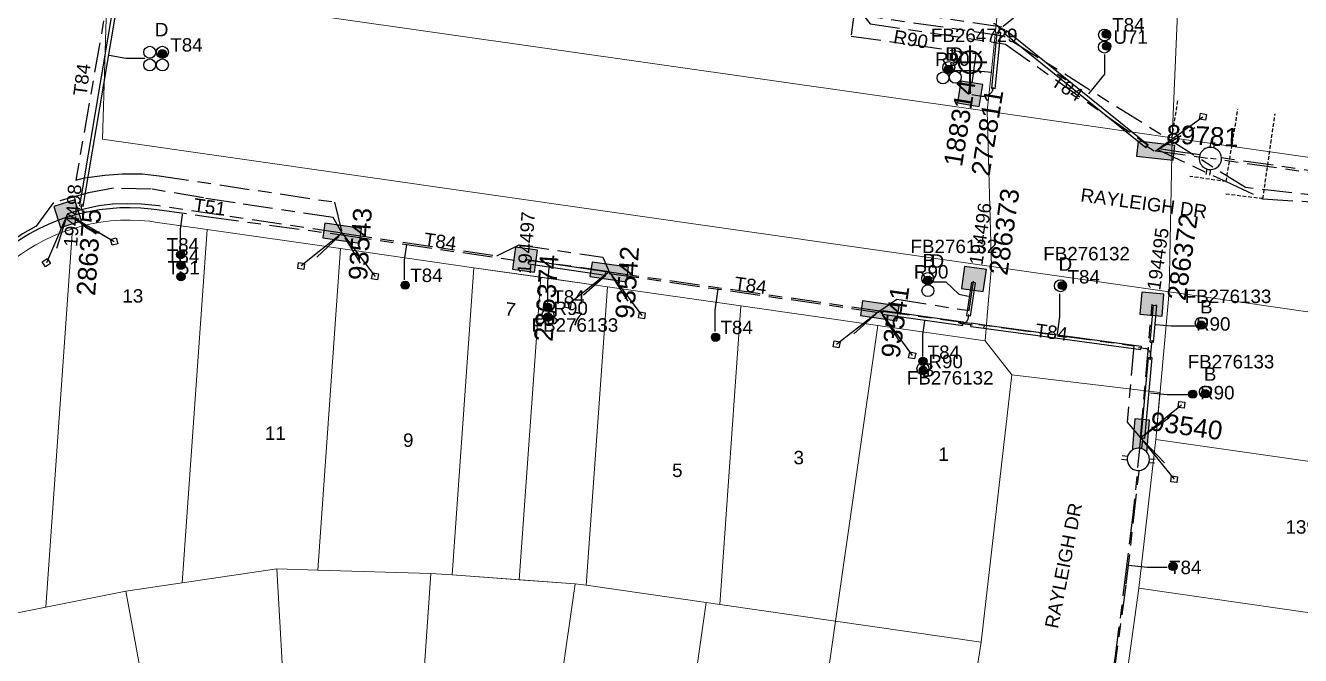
# Model space of a CAD drawing. Header units: metres. Extents: x 282960 to 285195, y 6134329 to 6136665.
# Drawn here: x 283558 to 283728.7, y 6135988 to 6136072.5 of the extents above; entities that cross this region are included whole.
import ezdxf
from ezdxf.enums import TextEntityAlignment as Align

# ---------------------------------------------------------------- set-up
doc = ezdxf.new("R2010")
doc.units = ezdxf.units.M
doc.linetypes.add('Cable Exist UG', pattern=[8.2, 4, -1.2, 1.8, -1.2])
doc.linetypes.add('DASHED', pattern=[0.75, 0.5, -0.25])
doc.layers.get('0').update_dxf_attribs({"color": 6})
doc.layers.add('Cadastre Land Parcels_SP_EXT', color=9, linetype='Continuous', lineweight=5)
doc.layers.add('Cadastre Roads_SP_EXT', color=9, linetype='Continuous', lineweight=5)
for name, color, linetype in [('Duct_SP_EXT', 7, 'Continuous'), ('Equip_LV_EXT', 7, 'Continuous'), ('Equip_SP_SL_EXT', 7, 'Continuous'), ('Mains_HV_EXT', 7, 'Continuous'), ('Mains_LV_EXT', 7, 'Continuous'), ('Mains_LV_SL_EXT', 7, 'Continuous'), ('Services_SP_EXT', 7, 'Continuous'), ('SupportsUG_SP_LV_EXT', 7, 'Continuous'), ('SupportsUG_SP_LV_SL_EXT', 7, 'Continuous'), ('Trench_SP_EXT', 7, 'Continuous')]:
    doc.layers.add(name, color=color, linetype=linetype)
doc.layers.add('UNKNOWN_FEATURES', color=1, linetype='DASHED', plot=False)
doc.styles.add('COLUMN_LABEL', font='arial.ttf')
doc.styles.add('iecARIAL', font='arial.ttf', dxfattribs={"height": 2})
doc.styles.add('POLE_LABEL', font='arial.ttf')
doc.styles.get("Standard").update_dxf_attribs({"font": 'arial.ttf'})

# ---------------------------------------------------------------- blocks, each defined once
blk = doc.blocks.new('COLUMN_EXT')
blk.add_hatch(color=256).paths.add_polyline_path([(-1.49, 1.48), (-1.49, -1.49), (1.48, -1.49), (1.48, 1.48)])
blk.add_lwpolyline([(-1.49, -1.49), (1.48, -1.49), (1.48, 1.48), (-1.49, 1.48)], close=True)
for tag, height, style, flags, p in [('ASSET_NUM', 2.5, 'COLUMN_LABEL', 8, (2, 2)), ('STRUCTURE_PLANT_NUMBER', 0.2, 'POLE_LABEL', 9, (1.81, 0.03)), ('STREET_CODE', 0.2, 'COLUMN_LABEL', 9, (1.81, -0.2))]:
    blk.add_attdef(tag, text='', height=height, dxfattribs=dict(style=style, flags=flags)).set_placement(p, align=Align.MIDDLE_LEFT)
at = {"flags": 9}
for tag, p in [('COLUMN_TYPE', (1.81, -0.4)), ('OWNED_BY', (1.81, -0.6)), ('STATE', (1.81, -0.8)), ('USAGE', (1.81, -1)), ('STREETNAME', (1.81, -1.6)), ('SUBURB', (1.81, -1.8)), ('LEGEND', (1.81, -1.2)), ('LOCATION', (1.81, -1.4)), ('NOTES', (1.81, -2))]:
    blk.add_attdef(tag, text='', height=0.2, dxfattribs=at).set_placement(p, align=Align.MIDDLE_LEFT)
at = {"flags": 1}
blk.add_attdef('Z', (1.81, -2.35), '', height=0.2, dxfattribs=at)
blk = doc.blocks.new('PILLAR_EXT')
blk.add_hatch(color=256).paths.add_polyline_path([(-2.475, 0.99), (-2.475, -0.99), (2.475, -0.99), (2.475, 0.99)])
blk.add_lwpolyline([(-2.475, -0.99), (2.475, -0.99), (2.475, 0.99), (-2.475, 0.99)], close=True)
at = {"style": 'iecARIAL', "flags": 8}
blk.add_attdef('ASSET_NUM', (1.5, 3.5), '', height=2.5, dxfattribs=at)
for tag, p, flags in [('OWNED_BY', (0, -0.2), 9), ('STATE', (0, -0.4), 9), ('SUPPORT_TYPE', (0, -0.6), 9), ('STREETNAME', (0, -1.8), 9), ('USAGE', (0, -0.8), 9), ('LEGEND', (0, -1), 9), ('LOCATION', (0, -1.2), 9), ('NOTES', (0, -1.4), 9), ('PARENT', (0, -1.6), 9), ('SUBURB', (0, -2), 1)]:
    blk.add_attdef(tag, p, '', height=0.2, dxfattribs=dict(flags=flags))
blk = doc.blocks.new('DUCT_EXT')
blk.add_circle((0, 0.8), 0.8)
at = {"flags": 1}
blk.add_attdef('Z', (0, 0), '', height=0.2, dxfattribs=at)
at = {"flags": 9}
for tag, p in [('DUCT_CODE', (0, 0)), ('XSECT_TYPE', (0, -0.2)), ('STATE', (0, -0.6)), ('FB_REFERENCE', (0, -0.4)), ('NOTES', (0, -0.8))]:
    blk.add_attdef(tag, text='', height=0.2, dxfattribs=at).set_placement(p, align=Align.MIDDLE_LEFT)
blk = doc.blocks.new('SL_LANTERN_EXT')
at = {"lineweight": 40}
for p, q in [((-1.46, 5.68), (-1.06, 5.28)), ((0, 1.97), (0, 6.47)), ((1.46, 5.68), (1.06, 5.28)), ((-2.25, 4.22), (2.25, 4.22)), ((-1.46, 2.76), (-1.06, 3.16)), ((0, 0), (0, 2.72)), ((1.46, 2.76), (1.06, 3.16))]:
    blk.add_line(p, q, dxfattribs=at)
blk.add_circle((0, 4.22), 1.5, dxfattribs=at)
at = {"style": 'iecARIAL', "flags": 8}
blk.add_attdef('ASSET_NUM', (1.5, 1.5), '', height=2.5, dxfattribs=at)
for tag, p, height, flags in [('OPERATING_VOLTAGE', (0.98, -1.65), 0.2, 9), ('ORIENTATION', (0.98, -1.85), 0.2, 9), ('CONSTRUCTED_VOLTAGE', (0.98, -0.65), 0.2, 9), ('CONTROL_TYPE', (0.98, -0.85), 0.2, 9), ('LANTERN_PURPOSE', (0.98, -1.05), 0.2, 9), ('LANTERN_TYPE', (0.98, -1.25), 0.2, 9), ('NO_PHASES', (0.98, -1.45), 0.2, 9), ('LNUMBER', (2.18, -3.25), 2.5, 8), ('OWNED_BY', (0.98, -2.05), 0.2, 9), ('STATE', (0.98, -2.25), 0.2, 9), ('USAGE', (0.98, -2.45), 0.2, 9), ('CEXIST', (0.98, -2.65), 0.2, 9), ('CNEW', (0.98, -2.85), 0.2, 9), ('CNUMBER', (0.98, -3.05), 0.2, 9), ('CREMOVE', (0.98, -3.25), 0.2, 9), ('CREPLACE', (0.98, -3.45), 0.2, 9), ('LKINGHEIGHT', (0.98, -3.65), 0.2, 9), ('LBRACKET', (0.98, -3.85), 0.2, 9), ('LBRACKETVOCAB', (0.98, -4.05), 0.2, 9), ('LCATEGORY', (0.98, -4.25), 0.2, 9), ('LCHARGE1', (0.98, -4.45), 0.2, 9), ('LCHARGE1PERCENT', (0.98, -4.65), 0.2, 9), ('LCHARGE2', (0.98, -4.85), 0.2, 9), ('LCHARGE2PERCENT', (0.98, -5.05), 0.2, 9), ('LCHARGE3', (0.98, -5.25), 0.2, 9), ('LCHARGE3PERCENT', (0.98, -5.45), 0.2, 9), ('LEXIST', (0.98, -5.65), 0.2, 9), ('LLAMP', (0.98, -5.85), 0.2, 9), ('LLAMPVOCAB', (0.98, -6.05), 0.2, 9), ('LMAST', (0.98, -6.25), 0.2, 9), ('LMASTVOCAB', (0.98, -6.45), 0.2, 9), ('LNEW', (0.98, -6.65), 0.2, 9), ('LANTNUMBER', (0.98, -6.85), 0.2, 9), ('LOUTREACH', (0.98, -7.25), 0.2, 9), ('LOUTREACHVOCAB', (0.98, -7.45), 0.2, 9), ('LRATECODE', (0.98, -7.65), 0.2, 9), ('LREMOVE', (0.98, -7.85), 0.2, 9), ('LREPLACE', (0.98, -8.05), 0.2, 9), ('LTYPE', (0.98, -8.25), 0.2, 9), ('LTYPEVOCAB', (0.98, -8.45), 0.2, 9), ('LEGEND', (0.98, -8.65), 0.2, 9), ('STREETNAME', (0.98, -9.25), 0.2, 9), ('SUBURB', (0.98, -9.45), 0.2, 1), ('LOCATION', (0.98, -8.85), 0.2, 9), ('NOTES', (0.98, -9.05), 0.2, 9)]:
    blk.add_attdef(tag, p, '', height=height, dxfattribs=dict(flags=flags))
blk = doc.blocks.new('CCP_EXT')
at = {"flags": 9}
for tag, p in [('STATE', (0, -1.8)), ('LIFE_SUPPORT', (0, -1.6)), ('NOTES', (0, -2))]:
    blk.add_attdef(tag, text='', height=0.2, dxfattribs=at).set_placement(p, align=Align.MIDDLE_LEFT)
blk.add_wipeout([(0, 0.57), (0.57, 0), (0, -0.57), (-0.57, 0)])
blk.add_lwpolyline([(-0.57, 0), (0, 0.57), (0.57, 0), (0, -0.57), (-0.57, 0)])
at = {"flags": 1}
blk.add_attdef('Z', (0, 0), '', height=0.2, dxfattribs=at)
at = {"flags": 9}
for tag, p in [('CCP_TYPE', (0, 0)), ('CONSTRUCTED_VOLTAGE', (0, -0.2)), ('OPERATING_VOLTAGE', (0, -0.6)), ('ORIENTATION', (0, -0.8)), ('OWNED_BY', (0, -1)), ('NO_PHASES', (0, -0.4)), ('USAGE', (0, -1.2)), ('LEGEND', (0, -1.4))]:
    blk.add_attdef(tag, text='', height=0.2, dxfattribs=at).set_placement(p, align=Align.MIDDLE_LEFT)
blk = doc.blocks.new('LV_UG_LINKS_OPEN_EXT')
for p, q in [((-0.25, 1.47), (-0.25, 2.22)), ((0.25, 1.47), (0.25, 2.22)), ((-0.25, -1.47), (-0.25, -2.22)), ((0.25, -1.47), (0.25, -2.22))]:
    blk.add_line(p, q)
at = {"flags": 9}
for tag, p in [('ACTUAL_STATUS', (0, 0)), ('CONSTRUCTED_VOLTAGE', (0, -0.2)), ('OPERATING_VOLTAGE', (0, -0.6)), ('ORIENTATION', (0, -0.8)), ('STATE', (0, -1)), ('SWITCH_TYPE', (0, -1.2)), ('NO_PHASES', (0, -0.4)), ('USAGE', (0, -1.4)), ('NOTES', (0, -1.6))]:
    blk.add_attdef(tag, text='', height=0.2, dxfattribs=at).set_placement(p, align=Align.MIDDLE_LEFT)
at = {"flags": 1}
blk.add_attdef('Z', (0, 0), '', height=0.2, dxfattribs=at)
blk.add_wipeout([(-0.25, 1.47), (-0.43, 1.43), (-0.61, 1.36), (-0.77, 1.28), (-0.93, 1.17), (-1.07, 1.05), (-1.19, 0.9), (-1.29, 0.75), (-1.38, 0.58), (-1.44, 0.4), (-1.48, 0.22), (-1.49, 0.03), (-1.49, -0.16), (-1.45, -0.34), (-1.4, -0.52), (-1.32, -0.69), (-1.23, -0.85), (-1.11, -1), (-0.98, -1.13), (-0.83, -1.24), (-0.66, -1.34), (-0.49, -1.41), (-0.31, -1.46), (-0.13, -1.49), (0.06, -1.49), (0.25, -1.47), (0.43, -1.43), (0.61, -1.36), (0.77, -1.28), (0.93, -1.17), (1.07, -1.05), (1.19, -0.9), (1.29, -0.75), (1.38, -0.58), (1.44, -0.4), (1.48, -0.22), (1.49, -0.03), (1.49, 0.16), (1.45, 0.34), (1.4, 0.52), (1.32, 0.69), (1.23, 0.85), (1.11, 1), (0.98, 1.13), (0.83, 1.24), (0.66, 1.34), (0.49, 1.41), (0.31, 1.46), (0.13, 1.49), (-0.06, 1.49)])
blk.add_lwpolyline([(0, -1.49, 1), (0, 1.49, 1)], format="xyb", close=True)
blk = doc.blocks.new('CABLE_LARGE_EXT')
h = blk.add_hatch(color=256)
edge = h.paths.add_edge_path()
edge.add_arc((0, 0.55), 0.55, 0, 360)
blk.add_circle((0, 0.55), 0.55)
at = {"flags": 1}
blk.add_attdef('Z', (0, 0), '', height=0.2, dxfattribs=at)
at = {"flags": 9}
for tag, p in [('COND_CODE', (0, 0)), ('STATE', (0, -0.4)), ('XSECT_SIZE', (0, -0.6)), ('FB_REFERENCE', (0, -0.2)), ('NOTES', (0, -0.8))]:
    blk.add_attdef(tag, text='', height=0.2, dxfattribs=at).set_placement(p, align=Align.MIDDLE_LEFT)

msp = doc.modelspace()

# ---------------------------------------------------------------- linework, layer by layer
at = {"layer": 'Cadastre Land Parcels_SP_EXT', "linetype": 'Continuous'}
for points in [[(283686.76, 6136060.96), (283568.93, 6136077.81), (283568.29, 6136057.24), (283687.33, 6136040.16), (283686.76, 6136060.96)], [(283686.76, 6136060.96), (283568.93, 6136077.81), (283568.29, 6136057.24), (283687.33, 6136040.16), (283686.76, 6136060.96)], [(283686.76, 6136060.96), (283568.93, 6136077.81), (283568.29, 6136057.24), (283687.33, 6136040.16), (283686.76, 6136060.96)], [(283686.76, 6136060.96), (283568.93, 6136077.81), (283568.29, 6136057.24), (283687.33, 6136040.16), (283686.76, 6136060.96)], [(283748.15, 6136052.19), (283751.33, 6136075.25), (283712.41, 6136077.33), (283711.52, 6136057.42), (283748.15, 6136052.19)], [(283787.72, 6136036.03), (283787.72, 6136036.09), (283788.74, 6136046.38), (283748.15, 6136052.19), (283711.52, 6136057.42), (283711.13, 6136036.75), (283748.92, 6136031.33), (283786.71, 6136025.9), (283787.72, 6136036.03)], [(283787.72, 6136036.03), (283787.72, 6136036.09), (283788.74, 6136046.38), (283748.15, 6136052.19), (283711.52, 6136057.42), (283711.13, 6136036.75), (283748.92, 6136031.33), (283786.71, 6136025.9), (283787.72, 6136036.03)], [(283787.72, 6136036.03), (283787.72, 6136036.09), (283788.74, 6136046.38), (283748.15, 6136052.19), (283711.52, 6136057.42), (283711.13, 6136036.75), (283748.92, 6136031.33), (283786.71, 6136025.9), (283787.72, 6136036.03)], [(283787.72, 6136036.03), (283787.72, 6136036.09), (283788.74, 6136046.38), (283748.15, 6136052.19), (283711.52, 6136057.42), (283711.13, 6136036.75), (283748.92, 6136031.33), (283786.71, 6136025.9), (283787.72, 6136036.03)], [(283582.3, 6136045.12), (283575.34, 6136046.12), (283574.61, 6136046.22), (283573.3, 6136046.33), (283571.99, 6136046.37), (283570.69, 6136046.35), (283569.38, 6136046.26), (283568.08, 6136046.1), (283566.79, 6136045.87), (283565.51, 6136045.58), (283564.26, 6136045.21), (283560.68, 6135994.51), (283571.43, 6135996.63), (283578.96, 6135997.76), (283582.3, 6136045.12)], [(283560.68, 6135994.51), (283564.26, 6136045.21), (283564.16, 6136045.18), (283562.92, 6136044.75), (283561.71, 6136044.26), (283560.52, 6136043.7), (283559.37, 6136043.08), (283558.25, 6136042.4), (283557.17, 6136041.66), (283556.13, 6136040.87), (283553.33, 6136038.5), (283551.46, 6136037.07), (283549.51, 6136035.74), (283547.49, 6136034.52), (283545.42, 6136033.4), (283545.37, 6136033.38), (283542.41, 6135991.31), (283551.24, 6135992.64), (283560.68, 6135994.51)], [(283600.16, 6136042.56), (283582.3, 6136045.12), (283578.96, 6135997.76), (283591.64, 6135999.65), (283597.13, 6135999.48), (283600.16, 6136042.56)], [(283618.03, 6136040), (283600.16, 6136042.56), (283597.13, 6135999.48), (283612.26, 6135999.03), (283615.13, 6135998.83), (283618.03, 6136040)], [(283626.97, 6136038.72), (283618.03, 6136040), (283615.13, 6135998.83), (283624.11, 6135998.18), (283626.97, 6136038.72)], [(283635.9, 6136037.44), (283626.97, 6136038.72), (283624.11, 6135998.18), (283631.57, 6135997.64), (283633.08, 6135997.43), (283635.9, 6136037.44)], [(283650.95, 6135994.86), (283653.76, 6136034.88), (283635.9, 6136037.44), (283633.08, 6135997.43), (283649.14, 6135995.12), (283650.95, 6135994.86)], [(283748.92, 6136031.33), (283711.14, 6136036.75), (283709.35, 6136016.98), (283746.54, 6136011.65), (283748.92, 6136031.33)], [(283672.14, 6136032.24), (283653.76, 6136034.88), (283650.95, 6135994.86), (283666.47, 6135992.64), (283672.14, 6136032.24)], [(283690.09, 6136025.62), (283686.49, 6136030.18), (283672.14, 6136032.24), (283666.47, 6135992.64), (283685.96, 6135989.83), (283690.09, 6136025.62)], [(283707.08, 6135997.03), (283743.91, 6135991.74), (283746.54, 6136011.65), (283709.35, 6136016.98), (283707.08, 6135997.03)], [(283593.88, 6135960.13), (283591.64, 6135999.65), (283578.96, 6135997.76), (283571.43, 6135996.63), (283578.45, 6135958.28), (283584.92, 6135959.29), (283591.43, 6135959.96), (283593.88, 6135960.13)], [(283609.58, 6135960.03), (283612.26, 6135999.03), (283597.13, 6135999.48), (283591.64, 6135999.65), (283593.88, 6135960.13), (283600.43, 6135960.32), (283606.97, 6135960.18), (283609.58, 6135960.03)], [(283609.58, 6135960.03), (283616.09, 6135959.41), (283618.72, 6135959.06), (283625.9, 6135958.03), (283631.57, 6135997.64), (283615.13, 6135998.83), (283612.26, 6135999.03), (283609.58, 6135960.03)], [(283578.45, 6135958.28), (283571.43, 6135996.63), (283560.68, 6135994.51), (283551.24, 6135992.64), (283563.28, 6135954.51), (283569.57, 6135956.32), (283575.95, 6135957.8), (283578.45, 6135958.28)], [(283649.14, 6135995.12), (283633.08, 6135997.43), (283631.57, 6135997.64), (283625.9, 6135958.03), (283643.47, 6135955.51), (283649.14, 6135995.12)], [(283741.03, 6135971.74), (283743.91, 6135991.74), (283707.08, 6135997.03), (283704.33, 6135977), (283741.03, 6135971.74)], [(283650.95, 6135994.86), (283649.14, 6135995.12), (283643.47, 6135955.51), (283660.8, 6135953.03), (283666.47, 6135992.64), (283650.95, 6135994.86)], [(283685.96, 6135989.83), (283666.47, 6135992.64), (283660.8, 6135953.03), (283675.54, 6135950.91), (283680.3, 6135954.26), (283680.83, 6135957.1), (283685.96, 6135989.83)]]:
    msp.add_lwpolyline(points, close=True, dxfattribs=at)
at = {"layer": 'Cadastre Roads_SP_EXT', "linetype": 'Continuous'}
for points in [[(283711.52, 6136057.42), (283686.76, 6136060.96), (283687.33, 6136040.16), (283711.13, 6136036.75), (283711.52, 6136057.42)], [(283700.52, 6135953.62), (283701.07, 6135956.75), (283704.33, 6135977), (283707.08, 6135997.03), (283709.35, 6136016.99), (283709.91, 6136023.25), (283690.09, 6136025.62), (283685.96, 6135989.83), (283680.83, 6135957.1), (283680.3, 6135954.26), (283689.17, 6135952.15), (283690.01, 6135951.95), (283699.71, 6135949.63), (283700.52, 6135953.62)]]:
    msp.add_lwpolyline(points, close=True, dxfattribs=at)
at = {"layer": 'Duct_SP_EXT'}
for p, q in [((283565.5, 6136049.88), (283571.88, 6136087.78)), ((283565.98, 6136049.8), (283572.36, 6136087.7)), ((283689.34, 6136071.74), (283689.19, 6136071.55)), ((283708.32, 6136056.43), (283689.34, 6136071.74)), ((283687.37, 6136064.03), (283688.1, 6136071.55)), ((283687.84, 6136063.98), (283688.58, 6136071.51)), ((283688.1, 6136071.55), (283688.34, 6136071.53)), ((283688.58, 6136071.51), (283688.34, 6136071.53)), ((283689.04, 6136071.37), (283689.19, 6136071.55)), ((283708.02, 6136056.06), (283689.04, 6136071.37)), ((283687.37, 6136064.03), (283687.6, 6136064.01)), ((283687.84, 6136063.98), (283687.6, 6136064.01)), ((283708.32, 6136056.43), (283708.17, 6136056.24)), ((283708.02, 6136056.06), (283708.17, 6136056.24)), ((283565.24, 6136048.29), (283565.5, 6136049.88)), ((283565.5, 6136049.88), (283565.74, 6136049.84)), ((283565.71, 6136048.21), (283565.98, 6136049.8)), ((283565.98, 6136049.8), (283565.74, 6136049.84)), ((283565.24, 6136048.29), (283565.47, 6136048.25)), ((283565.71, 6136048.21), (283565.47, 6136048.25)), ((283625.39, 6136041.01), (283625.35, 6136040.77)), ((283625.39, 6136041.01), (283635.71, 6136039.48)), ((283625.32, 6136040.53), (283625.35, 6136040.77)), ((283625.32, 6136040.53), (283635.64, 6136039.01)), ((283635.64, 6136039.01), (283635.67, 6136039.25)), ((283635.71, 6136039.48), (283635.67, 6136039.25)), ((283684.67, 6136038.05), (283684, 6136033.59)), ((283685.14, 6136037.98), (283684.47, 6136033.51)), ((283684.67, 6136038.05), (283684.91, 6136038.01)), ((283685.14, 6136037.98), (283684.91, 6136038.01)), ((283672.82, 6136034.27), (283672.78, 6136034.03)), ((283672.82, 6136034.27), (283683.56, 6136032.74)), ((283708.58, 6136030.02), (283709.03, 6136034.96)), ((283709.03, 6136034.96), (283709.26, 6136034.94)), ((283709.06, 6136029.98), (283709.5, 6136034.92)), ((283709.5, 6136034.92), (283709.26, 6136034.94)), ((283672.75, 6136033.79), (283672.78, 6136034.03)), ((283672.75, 6136033.79), (283683.49, 6136032.27)), ((283683.49, 6136032.27), (283683.52, 6136032.51)), ((283683.56, 6136032.74), (283683.52, 6136032.51)), ((283684, 6136033.59), (283684.24, 6136033.55)), ((283684.47, 6136033.51), (283684.24, 6136033.55)), ((283684.63, 6136032.59), (283684.59, 6136032.36)), ((283684.63, 6136032.59), (283686.4, 6136032.35)), ((283684.56, 6136032.12), (283684.59, 6136032.36)), ((283684.56, 6136032.12), (283686.34, 6136031.88)), ((283686.34, 6136031.88), (283686.37, 6136032.11)), ((283686.34, 6136031.88), (283707.34, 6136029.02)), ((283686.4, 6136032.35), (283686.37, 6136032.11)), ((283686.4, 6136032.35), (283707.41, 6136029.49)), ((283707.34, 6136029.02), (283707.38, 6136029.26)), ((283707.41, 6136029.49), (283707.38, 6136029.26)), ((283708.58, 6136030.02), (283708.82, 6136030)), ((283709.06, 6136029.98), (283708.82, 6136030)), ((283707.41, 6136017.16), (283708.39, 6136027.96)), ((283707.89, 6136017.12), (283708.87, 6136027.92)), ((283708.39, 6136027.96), (283708.63, 6136027.94)), ((283708.87, 6136027.92), (283708.63, 6136027.94)), ((283707.41, 6136017.16), (283707.65, 6136017.14)), ((283707.89, 6136017.12), (283707.65, 6136017.14))]:
    msp.add_line(p, q, dxfattribs=at)
for points in [[(283573.96, 6136068.04), (283571.42, 6136068.04), (283569.19, 6136068.42)], [(283702.48, 6136068.59), (283702.48, 6136065.95), (283700.35, 6136063.31)], [(283682.17, 6136066.42), (283684.95, 6136066.42), (283687.39, 6136066.2)], [(283578.73, 6136042.41), (283578.73, 6136045.17), (283579.01, 6136047.1), (283579.02, 6136047.17)], [(283608.72, 6136038.38), (283608.72, 6136041.03), (283609.03, 6136043.12)], [(283627.92, 6136035.33), (283627.92, 6136038.06), (283628.11, 6136039.96)], [(283679.53, 6136038.12), (283681.23, 6136038.12), (283682.99, 6136036.45), (283684.28, 6136036.19)], [(283650.33, 6136031.43), (283650.33, 6136034.32), (283650.73, 6136037.13)], [(283696.47, 6136036.48), (283696.47, 6136033.42), (283696.14, 6136031.13)], [(283714.63, 6136032.14), (283713.75, 6136032.14), (283711.41, 6136032.14), (283709.37, 6136032.33)], [(283710.87, 6135999.8), (283708.19, 6135999.8), (283705.69, 6136000.08)]]:
    msp.add_lwpolyline(points, dxfattribs=at)
at = {"layer": 'Mains_LV_EXT', "linetype": 'Cable Exist UG'}
for points in [[(283695.14, 6136113.3), (283694.34, 6136076.75), (283688.79, 6136072.22), (283669.09, 6136075.18)], [(283669.09, 6136075.18), (283671.08, 6136072.7), (283689.24, 6136069.97), (283709.32, 6136055.68)]]:
    msp.add_lwpolyline(points, dxfattribs=at)
at = {"layer": 'Mains_LV_SL_EXT', "linetype": 'Cable Exist UG'}
for points in [[(283669.09, 6136075.18), (283668.55, 6136071.04), (283685.26, 6136068.69), (283684.49, 6136063.31)], [(283636.16, 6136039.44), (283624.87, 6136041.08)], [(283672.38, 6136034.23), (283674.65, 6136035.76), (283684.34, 6136034.25), (283684.98, 6136038.48)], [(283707.32, 6136017.2), (283708.84, 6136035.1)]]:
    msp.add_lwpolyline(points, dxfattribs=at)
at = {"layer": 'Trench_SP_EXT', "linetype": 'Cable Exist UG'}
for points in [[(283689.34, 6136071.43), (283688.69, 6136072.02), (283688.69, 6136072.02, 0.095918), (283687.6, 6136072.73)], [(283688.32, 6136071.34), (283688.39, 6136071.8), (283688.39, 6136071.8, 0.276762), (283688.18, 6136072.43)], [(283684.69, 6136063.22), (283686.03, 6136063), (283686.03, 6136063, 0.287118), (283687.5, 6136063.71), (283687.5, 6136063.71), (283687.63, 6136064.21)], [(283709.75, 6136055.96), (283712.97, 6136055.5), (283747.91, 6136050.5), (283748.72, 6136050.39), (283748.72, 6136050.39), (283788.5, 6136044.7), (283788.5, 6136044.7, 0.230128), (283790.66, 6136045.37), (283790.66, 6136045.37), (283790.97, 6136047.59)], [(283565.53, 6136048.58), (283565.43, 6136048.02), (283565.43, 6136048.02, 0.523456), (283566.15, 6136047.47), (283566.15, 6136047.47), (283566.5, 6136047.55)], [(283684.27, 6136033.74), (283684.17, 6136033.06), (283684.17, 6136033.06, -0.397897), (283683.22, 6136032.55), (283683.22, 6136032.55), (283682.87, 6136032.6)], [(283707.01, 6136029.31), (283708.01, 6136029.16), (283708.01, 6136029.16, -0.374568), (283708.66, 6136028.23), (283708.66, 6136028.23), (283708.61, 6136027.69)]]:
    msp.add_lwpolyline(points, format="xyb", dxfattribs=at)
for points in [[(283708, 6136056.38), (283709.13, 6136055.67)], [(283709.57, 6136055.83), (283718.76, 6136051.54), (283723.7, 6136049.24), (283738.66, 6136048.24), (283761.26, 6136044.96), (283772.8, 6136040.88), (283785.12, 6136032.79), (283802.97, 6136024.74)], [(283562.16, 6136042.62), (283563.62, 6136047.23)], [(283567.43, 6136044.51), (283563.62, 6136047.23)], [(283563.79, 6136046.85), (283565.09, 6136047.22), (283566.07, 6136047.45)], [(283597.01, 6136041.42), (283600.39, 6136044.61)], [(283600.31, 6136044.4), (283624.86, 6136040.79)], [(283602.86, 6136040.59), (283600.39, 6136044.61)], [(283632.7, 6136036.34), (283636.16, 6136039.44)], [(283638.69, 6136035.52), (283636.16, 6136039.44)], [(283668.91, 6136031.15), (283672.38, 6136034.23)], [(283674.93, 6136030.32), (283672.38, 6136034.23)], [(283683.1, 6136032.57), (283684.79, 6136032.33)], [(283708.61, 6136027.67), (283708.84, 6136030.27)], [(283711.11, 6136019.84), (283707.32, 6136017.2)], [(283710.5, 6136013.83), (283707.32, 6136017.2)], [(283702.65, 6135977.23), (283705.4, 6135997.58), (283707.6, 6136016.99)]]:
    msp.add_lwpolyline(points, dxfattribs=at)
at = {"layer": 'UNKNOWN_FEATURES'}
for points in [[(283711.52, 6136057.42), (283712.32, 6136062.52)], [(283718.76, 6136051.54), (283720.34, 6136061.21)], [(283723.7, 6136049.24), (283725.32, 6136060.62)], [(283718.76, 6136051.54), (283713.9, 6136052.23)], [(283723.7, 6136049.24), (283718.68, 6136049.86)]]:
    msp.add_lwpolyline(points, dxfattribs=at)

# ---------------------------------------------------------------- block references
at = {"layer": 'Duct_SP_EXT'}
for name, p in [('DUCT_EXT', (283702.48, 6136070.39)), ('CABLE_LARGE_EXT', (283702.73, 6136070.75)), ('DUCT_EXT', (283702.47, 6136068.77)), ('CABLE_LARGE_EXT', (283702.77, 6136069.14)), ('DUCT_EXT', (283574.61, 6136068.07)), ('DUCT_EXT', (283576.31, 6136068.07)), ('CABLE_LARGE_EXT', (283576.3, 6136068.12)), ('DUCT_EXT', (283574.61, 6136066.37)), ('DUCT_EXT', (283576.31, 6136066.37)), ('DUCT_EXT', (283681.63, 6136066.03)), ('CABLE_LARGE_EXT', (283681.62, 6136066.05)), ('DUCT_EXT', (283680.85, 6136064.63)), ('DUCT_EXT', (283682.5, 6136064.72)), ('CABLE_LARGE_EXT', (283578.76, 6136041.2)), ('CABLE_LARGE_EXT', (283578.79, 6136039.76)), ('CABLE_LARGE_EXT', (283578.8, 6136038.24)), ('DUCT_EXT', (283678.8, 6136037.75)), ('CABLE_LARGE_EXT', (283608.82, 6136037.11)), ('DUCT_EXT', (283678.82, 6136036.12)), ('CABLE_LARGE_EXT', (283678.8, 6136037.75)), ('DUCT_EXT', (283696.58, 6136036.78)), ('CABLE_LARGE_EXT', (283696.83, 6136037.06)), ('DUCT_EXT', (283627.94, 6136032.84)), ('CABLE_LARGE_EXT', (283627.89, 6136034.15)), ('CABLE_LARGE_EXT', (283627.94, 6136032.84)), ('DUCT_EXT', (283715.43, 6136031.76)), ('CABLE_LARGE_EXT', (283715.43, 6136031.76)), ('CABLE_LARGE_EXT', (283650.39, 6136030.13)), ('DUCT_EXT', (283678.15, 6136025.65)), ('DUCT_EXT', (283715.98, 6136022.55)), ('CABLE_LARGE_EXT', (283715.98, 6136022.55)), ('CABLE_LARGE_EXT', (283711.65, 6135999.4))]:
    msp.add_blockref(name, p, dxfattribs=at)
at = {"layer": 'Equip_SP_SL_EXT'}
ref = msp.add_blockref('SL_LANTERN_EXT', (283684.49, 6136063.31), dxfattribs=at)
ref.add_attrib('ASSET_NUM', '188314', dxfattribs={"layer": '0', "height": 2.5, "rotation": 80.7511, "style": 'iecARIAL'}).set_placement((283685.99, 6136064.81), align=Align.BOTTOM_RIGHT)
at = {"layer": 'SupportsUG_SP_LV_EXT'}
ref = msp.add_blockref('PILLAR_EXT', (283709.32, 6136055.68), dxfattribs=dict(at, rotation=173.6894402762657))
ref.add_attrib('ASSET_NUM', '89781', dxfattribs={"layer": '0', "height": 2.5, "rotation": 357.0871, "style": 'iecARIAL'}).set_placement((283710.83, 6136059.18), align=Align.TOP_LEFT)
ref = msp.add_blockref('PILLAR_EXT', (283600.39, 6136044.61), dxfattribs=dict(at, rotation=351.7053154520713))
ref.add_attrib('ASSET_NUM', '93543', dxfattribs={"layer": '0', "height": 2.5, "rotation": 86.0031, "style": 'iecARIAL'}).set_placement((283601.89, 6136048.11), align=Align.TOP_RIGHT)
ref = msp.add_blockref('PILLAR_EXT', (283636.16, 6136039.44), dxfattribs=dict(at, rotation=352.1074939478463))
ref.add_attrib('ASSET_NUM', '93542', dxfattribs={"layer": '0', "height": 2.5, "rotation": 85.8214, "style": 'iecARIAL'}).set_placement((283637.66, 6136042.94), align=Align.TOP_RIGHT)
ref = msp.add_blockref('PILLAR_EXT', (283672.38, 6136034.23), dxfattribs=dict(at, rotation=351.6210211399613))
ref.add_attrib('ASSET_NUM', '93541', dxfattribs={"layer": '0', "height": 2.5, "rotation": 82.0002, "style": 'iecARIAL'}).set_placement((283673.88, 6136037.73), align=Align.TOP_RIGHT)
ref = msp.add_blockref('PILLAR_EXT', (283707.32, 6136017.2), dxfattribs=dict(at, rotation=85.0728900615174))
ref.add_attrib('ASSET_NUM', '93540', dxfattribs={"layer": '0', "height": 2.5, "rotation": 352.0029, "style": 'iecARIAL'}).set_placement((283708.82, 6136020.7), align=Align.TOP_LEFT)
at = {"layer": 'SupportsUG_SP_LV_SL_EXT'}
ref = msp.add_blockref('COLUMN_EXT', (283684.49, 6136063.31), dxfattribs=dict(at, rotation=350.7148642417461))
ref.add_attrib('ASSET_NUM', '272811', dxfattribs={"layer": '0', "height": 2.5, "rotation": 80.6325, "style": 'COLUMN_LABEL'}).set_placement((283686.49, 6136064.06), align=Align.TOP_RIGHT)
ref = msp.add_blockref('COLUMN_EXT', (283684.98, 6136038.48), dxfattribs=dict(at, rotation=172.054941991095))
ref.add_attrib('ASSET_NUM', '286373', dxfattribs={"layer": '0', "height": 2.5, "rotation": 81.8693, "style": 'COLUMN_LABEL'}).set_placement((283686.98, 6136039.23), align=Align.TOP_LEFT)
ref = msp.add_blockref('COLUMN_EXT', (283563.62, 6136047.23), dxfattribs=dict(at, rotation=197.7004277447277))
ref.add_attrib('ASSET_NUM', '286375', dxfattribs={"layer": '0', "height": 2.5, "rotation": 85.9477, "style": 'COLUMN_LABEL'}).set_placement((283565.62, 6136047.98), align=Align.TOP_RIGHT)
ref = msp.add_blockref('COLUMN_EXT', (283708.84, 6136035.1), dxfattribs=dict(at, rotation=265.072890061517))
ref.add_attrib('ASSET_NUM', '286372', dxfattribs={"layer": '0', "height": 2.5, "rotation": 81.5872, "style": 'COLUMN_LABEL'}).set_placement((283710.84, 6136035.85), align=Align.TOP_LEFT)
ref = msp.add_blockref('COLUMN_EXT', (283624.87, 6136041.08), dxfattribs=dict(at, rotation=351.7053154520713))
ref.add_attrib('ASSET_NUM', '286374', dxfattribs={"layer": '0', "height": 2.5, "rotation": 86.0413, "style": 'COLUMN_LABEL'}).set_placement((283626.87, 6136041.83), align=Align.TOP_RIGHT)

# ---------------------------------------------------------------- texts
at = {"layer": 'Cadastre Land Parcels_SP_EXT'}
for s, p in [('13', (283570.95, 6136035.32)), ('11', (283590.04, 6136016.92)), ('9', (283608.54, 6136015.98)), ('3', (283660.83, 6136013.65)), ('1', (283680.23, 6136014.1)), ('5', (283644.57, 6136011.94)), ('139', (283726.72, 6136004.35))]:
    msp.add_text(s, height=1.8, dxfattribs=at).set_placement(p)
for rotation, p in [(352.1388, (283622.09, 6136033.63)), (352.1338, (283631.02, 6136032.35))]:
    msp.add_text('7', height=1.8, rotation=rotation, dxfattribs=at).set_placement(p)
at = {"layer": 'Cadastre Roads_SP_EXT'}
for rotation, p in [(352.2695, (283699.19, 6136048.89)), (78.9314, (283696.23, 6135991.54))]:
    msp.add_text('RAYLEIGH DR', height=1.8, rotation=rotation, dxfattribs=at).set_placement(p)
at = {"layer": 'Duct_SP_EXT'}
for s, p in [('T84', (283703.51, 6136071.65)), ('D', (283575.3, 6136071.01)), ('FB264729', (283679.23, 6136070.24)), ('U71', (283703.67, 6136070.01)), ('T84', (283577.37, 6136068.96)), ('R90', (283679.79, 6136067.05)), ('B', (283681.15, 6136067.74)), ('D', (283681.74, 6136067.74)), ('T84', (283576.88, 6136042.16)), ('FB276132', (283676.5, 6136041.95)), ('FB276132', (283694.28, 6136040.98)), ('T84', (283576.91, 6136040.65)), ('B', (283678.12, 6136040.04)), ('D', (283679.19, 6136039.99)), ('D', (283696.33, 6136039.58)), ('T51', (283576.98, 6136039.09)), ('T84', (283609.5, 6136038.08)), ('R90', (283676.96, 6136038.55)), ('T84', (283697.53, 6136037.88)), ('FB276133', (283713.22, 6136035.26)), ('B', (283627.68, 6136032.4)), ('B', (283715.27, 6136033.86)), ('FB276133', (283625.75, 6136031.42)), ('T84', (283651.05, 6136031.09)), ('R90', (283714.73, 6136031.56)), ('T84', (283678.8, 6136027.77)), ('R90', (283678.9, 6136026.53)), ('FB276133', (283713.62, 6136026.5)), ('FB276132', (283676.01, 6136024.34)), ('B', (283678.01, 6136025.39)), ('B', (283715.79, 6136024.84)), ('R90', (283715.28, 6136022.35)), ('T84', (283711.13, 6135998.93))]:
    msp.add_text(s, height=1.8, dxfattribs=at).set_placement(p)
at = {"layer": 'Mains_LV_EXT'}
for s, rotation, p in [('T84', 82.671, (283566.14, 6136062.93)), ('T84', 326.7353, (283695.17, 6136064.55)), ('T51', 352.0561, (283580.38, 6136047.55)), ('T84', 351.9006, (283611.24, 6136042.94)), ('T84', 351.9912, (283652.81, 6136037.04)), ('T84', 352.4011, (283693.13, 6136030.75))]:
    msp.add_text(s, height=1.8, rotation=rotation, dxfattribs=at).set_placement(p)
at = {"layer": 'Mains_LV_SL_EXT'}
msp.add_text('R90', height=1.8, rotation=350.2256, dxfattribs=at).set_placement((283674.11, 6136070.13))
at = {"layer": 'UNKNOWN_FEATURES'}
for s, rotation, p in [('194498', 85.9041, (283564.89, 6136042.75)), ('194496', 81.3685, (283686.12, 6136040.25)), ('194497', 86.0884, (283625.64, 6136039.08)), ('194495', 81.9268, (283709.94, 6136036.9))]:
    msp.add_text(s, height=1.8, rotation=rotation, dxfattribs=at).set_placement(p)

# ---------------------------------------------------------------- next in the draw order: block references
at = {"layer": 'Equip_LV_EXT', "rotation": 263.8695112513194}
msp.add_blockref('LV_UG_LINKS_OPEN_EXT', (283707.01, 6136014.31), dxfattribs=at)
at = {"layer": 'Services_SP_EXT'}
for p, rotation in [((283715.66, 6136060.22), 34.46286570302841), ((283569.85, 6136043.5), 149.594149443732), ((283560.77, 6136040.67), 169.9184011049092), ((283594.9, 6136040.23), 127.1548549804525), ((283604.79, 6136038.84), 33.61285024462232), ((283630.6, 6136035.02), 124.6008840668191), ((283640.52, 6136033.61), 35.52943024791902), ((283666.59, 6136029.72), 125.0042175777098), ((283676.72, 6136028.24), 34.0113787076753), ((283712.79, 6136021.6), 218.8134492738516), ((283711.81, 6136011.65), 36.55120367200278)]:
    msp.add_blockref('CCP_EXT', p, dxfattribs=dict(at, rotation=rotation))

# ---------------------------------------------------------------- next in the draw order: linework, layer by layer
at = {"layer": 'Cadastre Roads_SP_EXT', "linetype": 'Continuous'}
msp.add_lwpolyline([(283557.17, 6136041.66), (283558.25, 6136042.4), (283559.37, 6136043.08), (283560.52, 6136043.7), (283561.71, 6136044.26), (283562.92, 6136044.75), (283564.16, 6136045.18), (283564.26, 6136045.22), (283565.52, 6136045.58), (283566.79, 6136045.87), (283568.08, 6136046.1), (283569.38, 6136046.26), (283570.69, 6136046.35), (283571.99, 6136046.38), (283573.3, 6136046.33), (283574.61, 6136046.22), (283575.34, 6136046.12), (283582.3, 6136045.12), (283600.16, 6136042.56), (283618.03, 6136040), (283635.9, 6136037.44), (283653.76, 6136034.88), (283672.14, 6136032.24), (283686.49, 6136030.18), (283686.91, 6136035.17), (283687.33, 6136040.16), (283568.29, 6136057.24), (283568.93, 6136077.81), (283686.76, 6136060.96), (283687.46, 6136067.69), (283688.14, 6136074.37)], dxfattribs=at)
at = {"layer": 'Duct_SP_EXT'}
for points in [[(283678.16, 6136028.1), (283678.16, 6136030.99), (283678.4, 6136032.87)], [(283713.58, 6136022.97), (283710.89, 6136022.97), (283708.65, 6136023.19)]]:
    msp.add_lwpolyline(points, dxfattribs=at)
at = {"layer": 'Mains_LV_EXT', "linetype": 'Cable Exist UG'}
for points in [[(283557.22, 6136097.63), (283558.87, 6136095.32), (283560.48, 6136093.4), (283561.51, 6136092.07), (283564.19, 6136089.85), (283568.18, 6136087.5), (283570.75, 6136086.3), (283564.7, 6136051.71), (283565.89, 6136052.03), (283568.58, 6136052.39), (283570.93, 6136052.58), (283573.66, 6136052.57), (283575.87, 6136052.3), (283599.35, 6136048.8), (283600.39, 6136044.61)], [(283600.39, 6136044.61), (283599.17, 6136046.73), (283586.07, 6136048.69), (283581.82, 6136049.34), (283574.82, 6136050.53), (283569.75, 6136050.66), (283566.42, 6136050.03), (283561.73, 6136048.74), (283559.4, 6136045.58), (283557.56, 6136044.53), (283555.51, 6136043.08), (283550.88, 6136039.28), (283547.78, 6136037.16), (283544.48, 6136035.23), (283541.17, 6136033.8), (283537.69, 6136032.61), (283533.95, 6136031.65), (283530.56, 6136031.02), (283526.85, 6136030.61)], [(283600.39, 6136044.61), (283575.81, 6136048.27), (283573.51, 6136048.53), (283571.57, 6136048.58), (283569.62, 6136048.51), (283567.78, 6136048.28), (283565.62, 6136047.8), (283563.62, 6136047.23)], [(283600.39, 6136044.61), (283621.08, 6136041.59), (283624.09, 6136043.06), (283635.29, 6136041.41), (283636.16, 6136039.44)], [(283636.16, 6136039.44), (283672.38, 6136034.23)], [(283672.38, 6136034.23), (283706.41, 6136029.54), (283705.5, 6136019.31), (283707.32, 6136017.2)], [(283707.32, 6136017.2), (283706.28, 6136006.9), (283705.43, 6135999.99), (283703.92, 6135987.98), (283702.72, 6135979.95), (283700.54, 6135978.66), (283696.6, 6135954.39), (283693.86, 6135941.78), (283695.26, 6135938.8)]]:
    msp.add_lwpolyline(points, dxfattribs=at)
at = {"layer": 'Services_SP_EXT'}
for points in [[(283563.62, 6136047.23), (283560.77, 6136040.67)], [(283563.62, 6136047.23), (283569.85, 6136043.5)], [(283600.39, 6136044.61), (283594.9, 6136040.23)], [(283600.39, 6136044.61), (283604.79, 6136038.84)], [(283636.16, 6136039.44), (283630.6, 6136035.02)], [(283636.16, 6136039.44), (283640.52, 6136033.61)], [(283672.38, 6136034.23), (283666.59, 6136029.72)], [(283672.38, 6136034.23), (283676.72, 6136028.24)], [(283707.32, 6136017.2), (283712.79, 6136021.6)], [(283707.32, 6136017.2), (283711.81, 6136011.65)]]:
    msp.add_lwpolyline(points, dxfattribs=at)
at = {"layer": 'Trench_SP_EXT', "linetype": 'Cable Exist UG'}
for points in [[(283709.32, 6136055.68), (283714.58, 6136058.79)], [(283566.07, 6136047.45), (283566.45, 6136047.54), (283567.83, 6136047.78), (283569.22, 6136047.95), (283570.61, 6136048.05), (283572.01, 6136048.08), (283573.41, 6136048.03), (283574.79, 6136047.91), (283575.57, 6136047.81), (283582.54, 6136046.81), (283600.31, 6136044.4)], [(283636.15, 6136039.24), (283672.29, 6136034.01)]]:
    msp.add_lwpolyline(points, dxfattribs=at)
msp.add_lwpolyline([(283563.63, 6136046.8), (283562.32, 6136046.34), (283561.02, 6136045.81), (283559.76, 6136045.21), (283558.53, 6136044.55), (283557.33, 6136043.83), (283556.18, 6136043.04), (283555.06, 6136042.19), (283552.27, 6136039.82), (283550.46, 6136038.45), (283548.59, 6136037.17), (283546.65, 6136036), (283544.64, 6136034.92), (283544.62, 6136034.91), (283544.62, 6136034.91, -0.095171), (283527.07, 6136030.39)], format="xyb", dxfattribs=at)

# ---------------------------------------------------------------- next in the draw order: block references
at = {"layer": 'Duct_SP_EXT'}
for p in [(283678.16, 6136026.89), (283678.2, 6136025.7), (283714.3, 6136022.5)]:
    msp.add_blockref('CABLE_LARGE_EXT', p, dxfattribs=at)

# ---------------------------------------------------------------- next in the draw order: texts
for s, p in [('T84', (283628.52, 6136035.18)), ('R90', (283628.68, 6136033.66))]:
    msp.add_text(s, height=1.8, dxfattribs=at).set_placement(p)

# ---------------------------------------------------------------- next in the draw order: block references
at = {"layer": 'Equip_LV_EXT', "rotation": 350.7606826762203}
msp.add_blockref('LV_UG_LINKS_OPEN_EXT', (283716.66, 6136054.64), dxfattribs=at)

# ---------------------------------------------------------------- next in the draw order: linework, layer by layer
at = {"layer": 'Mains_HV_EXT', "linetype": 'Cable Exist UG'}
msp.add_lwpolyline([(283797.94, 6136028.65), (283783.73, 6136034.27), (283760.17, 6136046.39), (283721.38, 6136050.73), (283688.97, 6136071.04), (283593.38, 6136084.88), (283582.96, 6136086.31), (283576.4, 6136087.38), (283572.09, 6136088.98), (283566.33, 6136092.17), (283563.57, 6136094.45), (283561.72, 6136096.56), (283558.44, 6136101.23), (283557.5, 6136102.65)], dxfattribs=at)
at = {"layer": 'Mains_LV_EXT', "linetype": 'Cable Exist UG'}
for points in [[(283709.32, 6136055.68), (283716.66, 6136054.64)], [(283791.02, 6136047.95), (283790.47, 6136044.06), (283716.66, 6136054.64)]]:
    msp.add_lwpolyline(points, dxfattribs=at)
at = {"layer": 'Services_SP_EXT'}
msp.add_lwpolyline([(283709.32, 6136055.68), (283715.66, 6136060.22)], dxfattribs=at)

doc.saveas('drawing.dxf')
